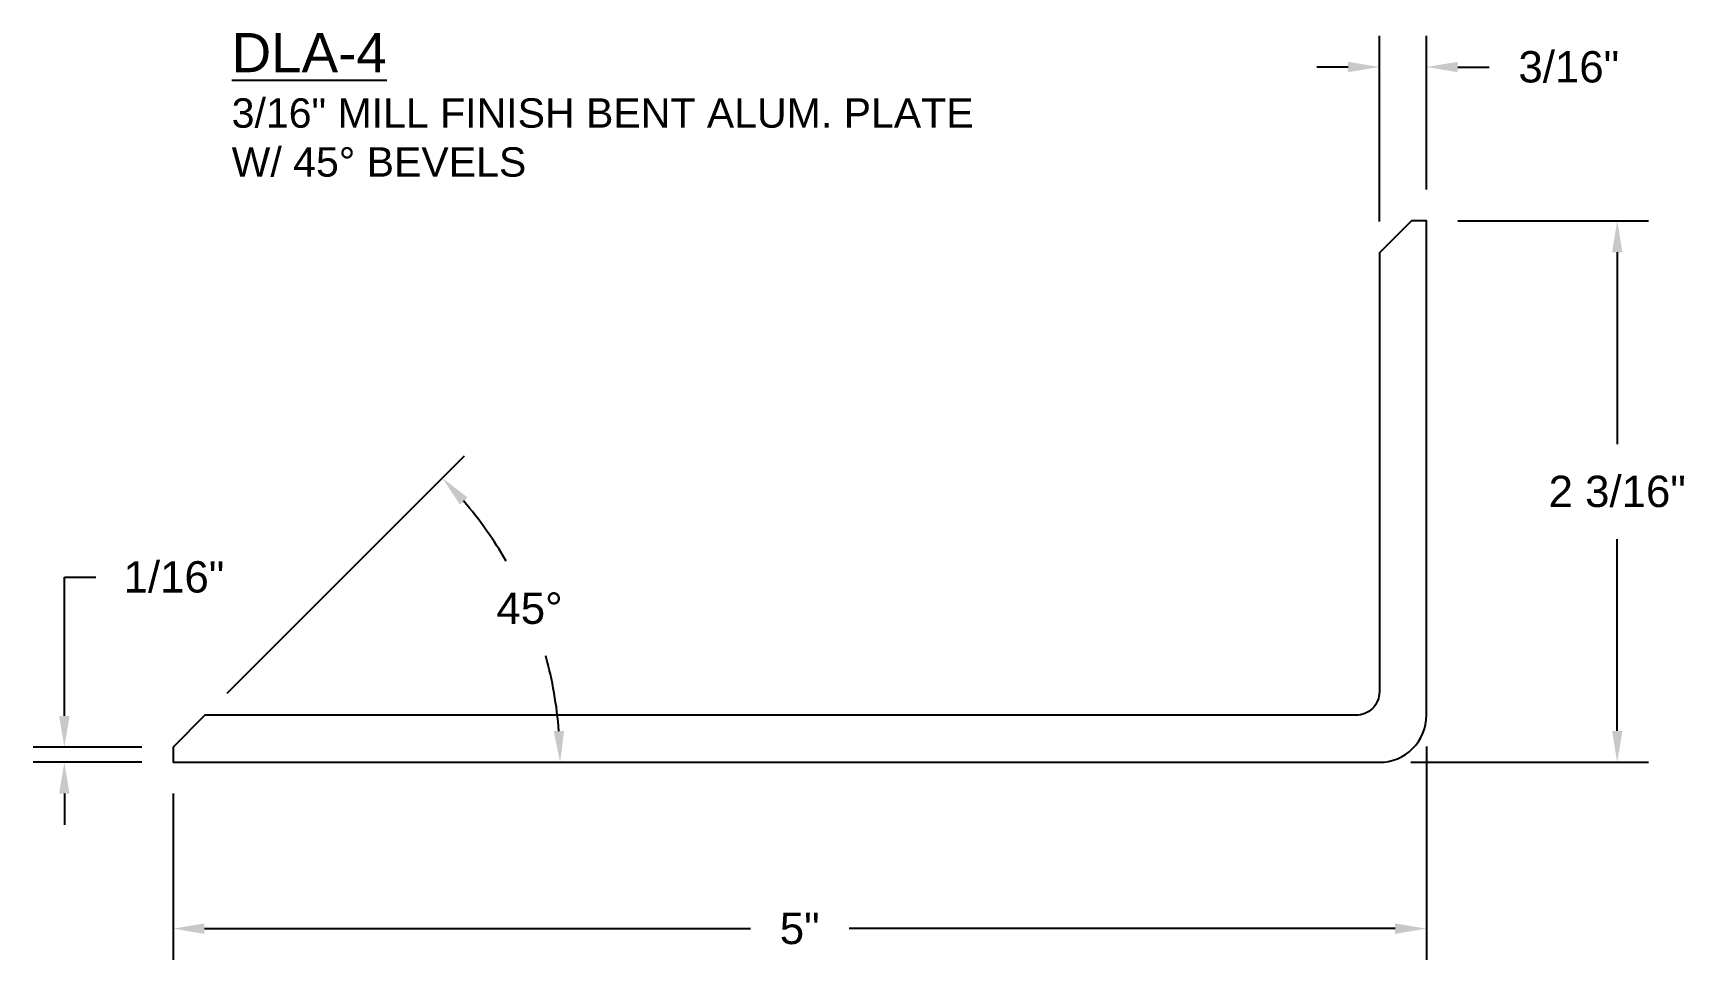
# Model space of a CAD drawing. Header units: inches. Extents: x 1.8 to 42.1, y 2.4 to 10.
# Drawn here: x 35.56 to 42.15, y 5.62 to 9.32 of the extents above.
import ezdxf

# ---------------------------------------------------------------- set-up
doc = ezdxf.new("R2010")
doc.units = ezdxf.units.IN
doc.header["$MEASUREMENT"] = 0
doc.layers.add('DIMENSIONS', color=3, linetype='Continuous')
doc.layers.add('TEXT', color=2, linetype='Continuous')
doc.styles.add('ARIAL', font='arial.ttf')
doc.dimstyles.new('ARIAL', dxfattribs={"dimtxt": 0.125, "dimasz": 0.125, "dimexe": 0.125, "dimexo": 0.125, "dimgap": 0.125, "dimtad": 0, "dimtih": 1, "dimtoh": 1, "dimdec": 4, "dimzin": 3, "dimdsep": 46, "dimlunit": 4, "dimtxsty": 'ARIAL', "dimcen": 0.125, "dimadec": 0, "dimazin": 0, "dimtfac": 1, "dimtdec": 4, "dimtofl": 0, "dimtmove": 0, "dimatfit": 3, "dimfxl": 0, "dimfrac": 2, "dimtolj": 1, "dimtzin": 0, "dimarcsym": 0})

# ---------------------------------------------------------------- blocks, each defined once
blk = doc.blocks.new('*D9')
at = {"layer": 'Defpoints', "color": 0}
for p in [(41.1207, 6.598), (36.1207, 6.4105), (41.1207, 5.747)]:
    blk.add_point(p, dxfattribs=at)
at = {"layer": 'DIMENSIONS', "color": 0, "lineweight": -2}
for p, q in [((41.1207, 6.473), (41.1207, 5.622)), ((36.1207, 6.2855), (36.1207, 5.622)), ((36.2457, 5.747), (38.4239, 5.747)), ((40.9957, 5.747), (38.8176, 5.747))]:
    blk.add_line(p, q, dxfattribs=at)
at = {"layer": 'DIMENSIONS', "color": 0}
for points in [[(36.2457, 5.7678), (36.2457, 5.7261), (36.1207, 5.747)], [(40.9957, 5.7678), (40.9957, 5.7261), (41.1207, 5.747)]]:
    blk.add_solid(points, dxfattribs=at)
at = {"layer": 'DIMENSIONS', "color": 0, "insert": (38.6207, 5.747), "char_height": 0.125, "attachment_point": 5, "style": 'ARIAL'}
blk.add_mtext('\\A1;5"', dxfattribs=at)
blk = doc.blocks.new('*D10')
at = {"layer": 'Defpoints', "color": 0}
for p in [(41.1207, 8.5704), (41.8821, 8.5704), (40.9332, 6.4105)]:
    blk.add_point(p, dxfattribs=at)
at = {"layer": 'DIMENSIONS', "color": 0, "lineweight": -2}
for p, q in [((41.2457, 8.5704), (42.0071, 8.5704)), ((41.8821, 8.4454), (41.8821, 7.6801)), ((41.8821, 6.5355), (41.8821, 7.3008)), ((41.0582, 6.4105), (42.0071, 6.4105))]:
    blk.add_line(p, q, dxfattribs=at)
at = {"layer": 'DIMENSIONS', "color": 0}
for points in [[(41.8612, 8.4454), (41.9029, 8.4454), (41.8821, 8.5704)], [(41.8612, 6.5355), (41.9029, 6.5355), (41.8821, 6.4105)]]:
    blk.add_solid(points, dxfattribs=at)
at = {"layer": 'DIMENSIONS', "color": 0, "insert": (41.8821, 7.4904), "char_height": 0.125, "attachment_point": 5, "style": 'ARIAL'}
blk.add_mtext('\\A1;2 3/16"', dxfattribs=at)
blk = doc.blocks.new('*D11')
at = {"layer": 'Defpoints', "color": 0}
for p in [(35.6872, 6.4705), (36.1207, 6.4705), (36.1207, 6.4105)]:
    blk.add_point(p, dxfattribs=at)
at = {"layer": 'DIMENSIONS', "color": 0, "lineweight": -2}
for p, q in [((35.6872, 6.5955), (35.6872, 7.1494)), ((35.6872, 7.1494), (35.8122, 7.1494)), ((35.9957, 6.4705), (35.5622, 6.4705)), ((35.9957, 6.4105), (35.5622, 6.4105)), ((35.6872, 6.2855), (35.6872, 6.1605))]:
    blk.add_line(p, q, dxfattribs=at)
at = {"layer": 'DIMENSIONS', "color": 0}
for points in [[(35.6663, 6.5955), (35.708, 6.5955), (35.6872, 6.4705)], [(35.6663, 6.2855), (35.708, 6.2855), (35.6872, 6.4105)]]:
    blk.add_solid(points, dxfattribs=at)
at = {"layer": 'DIMENSIONS', "color": 0, "insert": (36.1245, 7.1494), "char_height": 0.125, "attachment_point": 5, "style": 'ARIAL'}
blk.add_mtext('\\A1;1/16"', dxfattribs=at)
blk = doc.blocks.new('*D12')
at = {"layer": 'Defpoints', "color": 0}
for p in [(41.1207, 9.1842), (41.1207, 8.5704), (40.9332, 8.4429)]:
    blk.add_point(p, dxfattribs=at)
at = {"layer": 'DIMENSIONS', "color": 0, "lineweight": -2}
for p, q in [((40.9332, 8.5679), (40.9332, 9.3092)), ((41.1207, 8.6954), (41.1207, 9.3092)), ((40.8082, 9.1842), (40.6832, 9.1842)), ((41.2457, 9.1842), (41.3707, 9.1842))]:
    blk.add_line(p, q, dxfattribs=at)
at = {"layer": 'DIMENSIONS', "color": 0}
for points in [[(40.8082, 9.205), (40.8082, 9.1634), (40.9332, 9.1842)], [(41.2457, 9.205), (41.2457, 9.1634), (41.1207, 9.1842)]]:
    blk.add_solid(points, dxfattribs=at)
at = {"layer": 'DIMENSIONS', "color": 0, "insert": (41.6889, 9.1842), "char_height": 0.125, "attachment_point": 5, "style": 'ARIAL'}
blk.add_mtext('\\A1;3/16"', dxfattribs=at)
blk = doc.blocks.new('*D13')
at = {"layer": 'Defpoints', "color": 0}
for p in [(37.6103, 6.8257), (36.2482, 6.598), (36.1207, 6.4705), (36.1207, 6.4105), (39.9332, 6.4105)]:
    blk.add_point(p, dxfattribs=at)
at = {"layer": 'DIMENSIONS', "color": 0, "lineweight": -2}
blk.add_line((36.3366, 6.6864), (37.2835, 7.6333), dxfattribs=at)
for start, end in [(30.0148, 40.53454), (4.46546, 15.37546)]:
    blk.add_arc((36.0607, 6.4105), 1.6043, start, end, dxfattribs=at)
at = {"layer": 'DIMENSIONS', "color": 0}
for points in [[(37.2647, 7.439), (37.2953, 7.4673), (37.1951, 7.5449)], [(37.6809, 6.5362), (37.6393, 6.5346), (37.665, 6.4105)]]:
    blk.add_solid(points, dxfattribs=at)
at = {"layer": 'DIMENSIONS', "color": 0, "insert": (37.5429, 7.0244), "char_height": 0.125, "attachment_point": 5, "style": 'ARIAL'}
blk.add_mtext('\\A1;45°', dxfattribs=at)

msp = doc.modelspace()

# ---------------------------------------------------------------- linework, layer by layer
at = {"color": 0}
msp.add_lwpolyline([(41.12072, 6.59799), (41.12072, 8.57041), (41.06072, 8.57041), (40.93322, 8.44291), (40.93322, 6.69174, -0.4142136), (40.83947, 6.59799), (36.24822, 6.59799), (36.12072, 6.47049), (36.12072, 6.41049), (40.93322, 6.41049, 0.4142136)], format="xyb", close=True, dxfattribs=at)

# ---------------------------------------------------------------- texts
at = {"layer": 'TEXT', "insert": (36.35465, 9.31982), "char_height": 0.15625, "width": 3.4966545, "attachment_point": 1, "style": 'ARIAL'}
msp.add_mtext('{\\LDLA-4\\P\\H0.75x;\\l3/16" MILL FINISH BENT ALUM. PLATE\\PW/ 45° BEVELS}', dxfattribs=at)

# ---------------------------------------------------------------- dimensions: what is measured, and where the dimension line sits
at = {"layer": 'DIMENSIONS'}
for base, p1, p2, picture, middle in [((41.12072, 9.18419), (40.93322, 8.44291), (41.12072, 8.57041), '*D12', (41.68889, 9.18419)), ((41.12072, 5.74697), (36.12072, 6.41049), (41.12072, 6.59799), '*D9', (38.62072, 5.74697))]:
    dim = msp.add_linear_dim(base=base, p1=p1, p2=p2, dimstyle='ARIAL', dxfattribs=at)
    dim.commit()
    dim.dimension.update_dxf_attribs({"geometry": picture, "text_midpoint": middle})
dim = msp.add_linear_dim(base=(41.88208, 8.57041), p1=(40.93322, 6.41049), p2=(41.12072, 8.57041), angle=90, dimstyle='ARIAL', dxfattribs=at)
dim.commit()
dim.dimension.update_dxf_attribs({"geometry": '*D10', "text_midpoint": (41.88208, 7.49045)})
dim = msp.add_angular_dim_2l(base=(37.61032, 6.8257), line1=((36.12072, 6.41049), (39.93322, 6.41049)), line2=((36.24822, 6.59799), (36.12072, 6.47049)), dimstyle='ARIAL', dxfattribs=at)
dim.commit()
dim.dimension.update_dxf_attribs({"geometry": '*D13', "text_midpoint": (37.54287, 7.02441)})
dim = msp.add_linear_dim(base=(35.68718, 6.47049), p1=(36.12072, 6.41049), p2=(36.12072, 6.47049), angle=90, dimstyle='ARIAL', dxfattribs=at)
dim.commit()
dim.dimension.update_dxf_attribs({"geometry": '*D11', "text_midpoint": (36.12451, 7.14941), "dimtype": 160})

doc.saveas('drawing.dxf')
